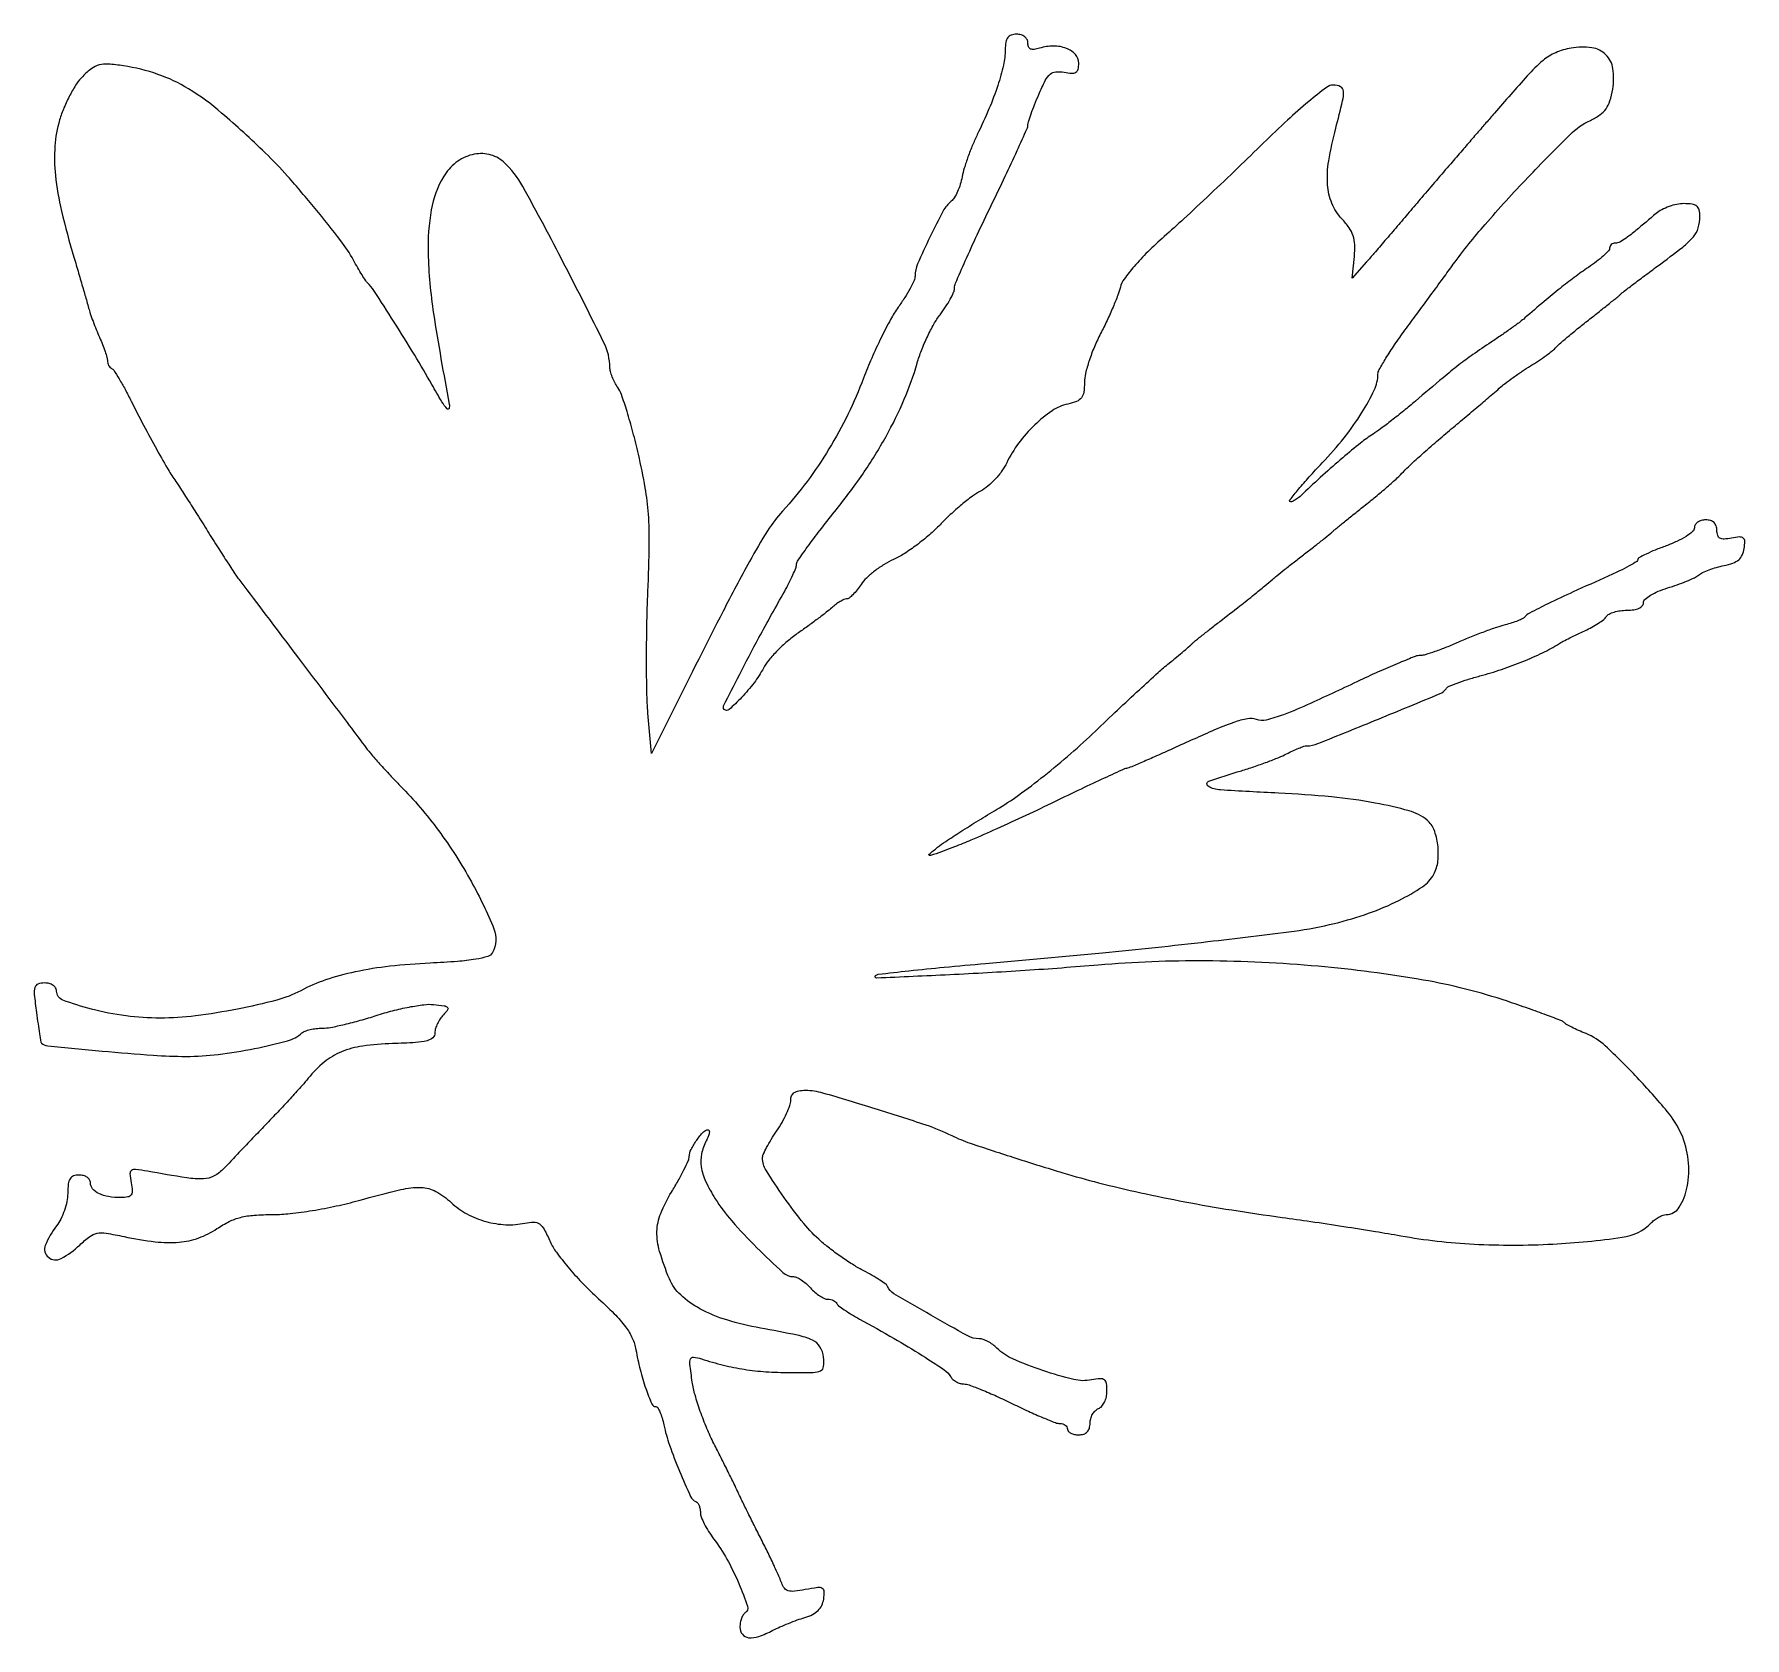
# Model space of a CAD drawing. Extents: x 0 to 303, y 0 to 284.
import ezdxf

# ---------------------------------------------------------------- set-up
doc = ezdxf.new("R2010")
doc.units = 0

msp = doc.modelspace()

# ---------------------------------------------------------------- linework, layer by layer
msp.add_lwpolyline([(171.985447, 281.25, -0.05571), (171.66673, 278.528932, -0.022679), (170.659306, 274.934401, -0.020057), (169.098581, 270.771767, -0.014333), (167.035861, 266.244134, 0.015921), (166.192502, 264.377283, 0.012155), (165.385577, 262.285464, 0.012327), (164.725112, 260.287115, 0.028118), (164.35025, 258.744134, -0.030559), (164.022275, 257.422285, -0.029422), (163.532338, 256.13292, -0.03075), (162.964431, 255.051172, -0.086756), (162.404774, 254.410488, 0.100147), (160.992731, 252.704653, 0.010517), (158.630467, 248.063257, 0.010502), (156.465179, 243.326337, 0.100445), (156.009769, 241.163478, -0.106864), (155.841205, 240.410489, -0.015486), (155.133399, 238.996537, -0.016952), (154.174132, 237.355526, -0.013783), (153.040099, 235.663478, 0.029978), (151.685019, 233.492843, 0.010803), (150.01481, 230.25738, 0.01067), (148.333187, 226.625202, 0.012463), (146.897699, 223.106327, -0.022989), (144.120456, 216.687969, -0.023099), (140.769683, 210.562221, -0.023303), (136.900004, 204.824072, -0.02444), (132.570413, 199.565257, 0.043255), (129.911337, 196.076122, 0.015279), (126.708234, 190.66143, 0.008144), (122.022408, 181.819955, 0.001383), (113.409695, 164.792656), (109.319391, 156.65031), (108.7227, 163.767637, -0.015881), (108.530812, 167.462891, -0.0049), (108.473255, 173.038543, -0.004896), (108.531109, 179.279872, -0.005359), (108.711432, 185.333626, 0.005823), (108.95357, 193.72427, 0.021638), (108.815769, 199.009932, 0.026698), (108.239014, 203.686161, 0.012636), (107.023377, 209.641144, 0.008127), (106.052196, 213.56057, 0.009993), (105.013842, 217.183385, 0.008594), (104.032626, 220.181363, 0.068923), (103.37495, 221.472506, -0.031107), (102.847288, 222.339838, -0.026376), (102.398474, 223.31429, -0.027221), (102.084427, 224.248023, -0.064577), (101.981557, 224.972506, 0.111925), (100.934587, 229.345473, 0.004946), (93.850911, 243.366689, 0.005967), (86.572164, 257.024999, 0.08361), (83.134791, 261.378016, 0.129696), (80.579216, 262.700726, 0.116136), (77.588106, 262.666092, 0.106019), (74.711738, 261.262201, 0.092959), (72.503138, 258.744529, 0.091021), (70.350719, 252.905468, 0.049411), (69.791841, 245.251293, 0.031789), (70.750908, 234.553322, 0.009645), (73.543864, 218.5, -0.126351), (73.497637, 217.728213, -0.580951), (73.157213, 217.656716, -0.046998), (72.224739, 218.932166, -0.005435), (70.441663, 222, 0.007491), (67.422316, 227.146065, 0.004816), (63.774457, 233.026788, 0.002436), (60.199404, 238.607769, 0.061128), (59.034575, 240, -0.061771), (58.734867, 240.35915, -0.005218), (58.091782, 241.38125, -0.006865), (57.351735, 242.62305, -0.005256), (56.575745, 244, 0.038574), (54.32583, 247.435684, 0.007914), (49.804297, 253.111002, 0.008828), (44.911317, 258.847467, 0.019588), (40.940462, 263, 0.014109), (33.228147, 270.047299, 0.040469), (27.374833, 274.326358, 0.053938), (21.954799, 276.895206, 0.04673), (15.84281, 278.400184, 0.018815), (13.137352, 278.700125, 0.081538), (11.533899, 278.555542, 0.098799), (10.218238, 277.920654, 0.034724), (8.628714, 276.537805, 0.051841), (7.539373, 275.195684, 0.02268), (6.373601, 273.219036, 0.022154), (5.315362, 270.989807, 0.027567), (4.54228, 268.830417, 0.055671), (3.706741, 264.171262, 0.042454), (3.803387, 258.986104, 0.032502), (4.87482, 252.686769, 0.014224), (7.069352, 244.5, -0.000937), (7.908167, 241.673344, -0.001073), (8.698947, 238.96875, -0.000966), (9.360409, 236.671712, -0.006141), (9.679856, 235.5, 0.018667), (9.974859, 234.51579, 0.007041), (10.457798, 233.161856, 0.006963), (11.025126, 231.701889, 0.008423), (11.599411, 230.348871, -0.010895), (12.135624, 229.067978, -0.012599), (12.588577, 227.825072, -0.011695), (12.919506, 226.75862, -0.069486), (13, 226.182204, 0.067352), (13.055907, 225.76905, 0.059684), (13.220313, 225.367064, 0.062826), (13.4631, 225.036124, 0.098856), (13.75, 224.833333, -0.147302), (14.154822, 224.484867, -0.007401), (15.081792, 222.982292, -0.011356), (16.129928, 221.131375, -0.007932), (17.230569, 219, 0.006335), (19.394061, 214.777395, 0.005618), (21.750367, 210.437334, 0.00519), (23.921335, 206.636907, 0.025349), (25.278409, 204.565903, -0.014581), (25.779492, 203.835982, -0.00089), (27.208363, 201.609984, -0.001325), (28.898927, 198.95046, -0.00098), (30.75538, 196, 0.001477), (32.612934, 193.054291, 0.002011), (34.306716, 190.409375, 0.001323), (35.743684, 188.198102, 0.022908), (36.247053, 187.5, -0.005873), (37.692338, 185.633076, -0.000073), (46.828047, 173.537754, -0.000157), (55.451719, 162.109452, -0.002251), (58.5, 158.029077, 0.017223), (59.562334, 156.692457, 0.005863), (61.193542, 154.824059, 0.005821), (63.044701, 152.80115, 0.006675), (64.860995, 150.913312, -0.036079), (71.631921, 142.992801, -0.032541), (77.453787, 133.912332, -0.029343), (81.448173, 125.566626, -0.228331), (81.1913, 121.37735, -0.194618), (80.339028, 120.693546, -0.031172), (78.218239, 120.198307, -0.023134), (75.002247, 119.807842, -0.007255), (70.15833, 119.516601, 0.016328), (63.021175, 118.957361, 0.024727), (56.873428, 117.963387, 0.028487), (51.629634, 116.530761, 0.041766), (47.241026, 114.638246, -0.058095), (42.979287, 112.962858, -0.016501), (36.028559, 111.368302, -0.017256), (28.585711, 110.182459, -0.029968), (22.342926, 109.785066, -0.033867), (16.300566, 110.172642, -0.030875), (10.171988, 111.373502, -0.025825), (5.103063, 112.979696, -0.312707), (4, 114.570958, 0.146139), (3.836548, 115.118251, 0.100123), (3.377577, 115.58218, 0.083393), (2.688667, 115.893793, 0.064687), (1.871169, 116, 0.085369), (0.706262, 115.799645, 0.245375), (0.164755, 115.217098, 0.092404), (0.061143, 113.977296, 0.007745), (0.43637, 110.768132, 0.002851), (0.715746, 108.750421, 0.004502), (0.980815, 107.023366, 0.001258), (1.228125, 105.527177, 0.167165), (1.315201, 105.36687, 0.162556), (2.428711, 104.870088, 0.001333), (12.094273, 103.952189, 0.005088), (21.109595, 103.212725, 0.017823), (26.934396, 103.002817, 0.030142), (32.605787, 103.342866, 0.019814), (39.064559, 104.383694, 0.016486), (44.907717, 105.76643, 0.11686), (47.45, 107.148691, -0.094831), (47.995335, 107.476744, -0.03037), (48.904986, 107.749928, -0.029062), (49.977602, 107.937274, -0.02871), (51.069102, 108, 0.047331), (52.526701, 108.138289, 0.01055), (54.975419, 108.660938, 0.010863), (57.788998, 109.388686, 0.0103), (60.619102, 110.25, -0.0161), (63.492453, 111.088188, -0.015737), (66.43563, 111.746849, -0.015838), (69.052227, 112.161118, -0.055411), (70.75751, 112.186081, -0.010413), (72.658886, 111.9628, -0.168486), (73.224806, 111.674222, -0.365815), (73.253289, 111.229884, -0.037023), (72.50751, 110.364653, 0.048243), (71.930516, 109.664107, 0.037673), (71.442816, 108.806894, 0.038788), (71.108593, 107.930712, 0.071835), (70.999949, 107.178571, -0.212159), (70.616989, 106.316736, -0.121917), (69.596875, 105.770137, -0.047283), (67.565534, 105.453233, -0.007317), (63.490987, 105.267181, 0.0265), (58.212039, 104.822795, 0.063515), (54.426925, 103.800333, 0.075008), (51.407148, 101.988441, 0.050449), (48.573834, 99.123361, -0.012771), (47.490861, 97.849425, -0.003042), (45.622413, 95.787349, -0.003126), (43.446189, 93.444349, -0.003085), (41.231272, 91.118312, 0.000601), (38.999371, 88.797633, 0.0006), (36.772195, 86.470701, 0.000587), (34.832162, 84.434118, 0.002377), (33.657438, 83.186202, -0.080904), (31.904767, 81.829038, -0.115254), (30.013307, 81.309741, -0.049161), (27.042983, 81.487555, -0.005055), (20.107021, 82.664922, 0.012677), (17.986704, 82.991675, 0.186979), (17.268175, 82.814211, 0.267238), (16.997827, 82.235001, 0.025834), (17.218349, 80.638114, -0.029261), (17.405473, 79.211022, -0.167591), (17.211901, 78.484017, -0.202241), (16.637069, 78.107915, -0.045101), (15.443116, 78, -0.038515), (13.20064, 78.172992, -0.073302), (11.476212, 78.707034, -0.105255), (10.391251, 79.542846, -0.178009), (10, 80.606989, 0.14217), (9.845839, 81.1382, 0.09971), (9.4125, 81.590803, 0.0845), (8.764468, 81.895707, 0.067898), (8, 82, 0.08493), (7.011069, 81.8308, 0.170444), (6.401048, 81.340971, 0.111537), (6.076601, 80.407313, 0.026368), (5.977764, 78.75, -0.049274), (5.826936, 77.323053, -0.031887), (5.387624, 75.720313, -0.031963), (4.750877, 74.193827, -0.051221), (4, 73, 0.071033), (2.011332, 69.542545, 0.325752), (2.55008, 67.429823, 0.304902), (4.806497, 67.204804, 0.067975), (8.10639, 69.601928, -0.029722), (9.865695, 71.097524, -0.114601), (11.168422, 71.674483, -0.087147), (12.775495, 71.698364, -0.013067), (15.96033, 71.101928, 0.022648), (21.473531, 70.17839, 0.05142), (25.693773, 70.10269, 0.064976), (29.1861, 70.8638, 0.063053), (32.404862, 72.5, -0.034726), (34.55927, 73.753083, -0.052535), (36.593384, 74.501153, -0.044335), (38.97942, 74.883331, -0.017555), (42.301438, 75, 0.027714), (45.362118, 75.169776, 0.012834), (49.30984, 75.711985, 0.012453), (53.535328, 76.511773, 0.014475), (57.507029, 77.487577, -0.008524), (64.964812, 79.414268, -0.06473), (68.567204, 79.799346, -0.121343), (71.142963, 79.10228, -0.061467), (73.8775, 77.114432, 0.064305), (76.66279, 75.113659, 0.055721), (80.001192, 73.767988, 0.055959), (83.539167, 73.196888, 0.066207), (86.91305, 73.480903, -0.051499), (88.490973, 73.660444, -0.161618), (89.49369, 73.339161, -0.111254), (90.323488, 72.390492, -0.018359), (91.410812, 70.197784, 0.052277), (92.51054, 68.312609, 0.016403), (94.530546, 65.738433, 0.01619), (96.988991, 62.99427, 0.017244), (99.570383, 60.474096, -0.012276), (102.754098, 57.427069, -0.035536), (104.745332, 55.118548, -0.051057), (105.947541, 53.106907, -0.067201), (106.583638, 51.068257, 0.019995), (107.328969, 47.540784, 0.022426), (108.331337, 44.218918, 0.015904), (109.391568, 41.483041, 0.300942), (110.121433, 41, -0.266345), (110.440665, 40.816964, -0.030211), (110.831845, 40.045312, -0.030147), (111.21336, 38.995276, -0.019893), (111.529274, 37.75, 0.032608), (112.534325, 34.172257, 0.014206), (114.308067, 29.564495, 0.007577), (116.259873, 25.086359, 0.18896), (117.206249, 24.166667, -0.13695), (117.51057, 23.925672, -0.058598), (117.766836, 23.469394, -0.051892), (117.941188, 22.887225, -0.046858), (118, 22.261058, 0.092841), (118.151077, 21.454436, 0.024063), (118.690368, 20.24166, 0.023627), (119.45063, 18.894468, 0.022136), (120.35019, 17.594391, -0.036261), (122.687019, 14.004679, -0.025632), (124.794706, 9.678173, -0.017564), (126.35173, 5.627117, -0.350657), (125.935341, 4.460038, 0.116936), (125.576363, 4.100349, 0.049056), (125.274756, 3.481611, 0.04495), (125.069232, 2.726348, 0.043991), (125, 1.940983, 0.167317), (125.436955, 0.671765, 0.205729), (126.525671, 0.074341, 0.108907), (128.343514, 0.295155, 0.035239), (130.845708, 1.377591, -0.015437), (132.078541, 1.969872, -0.008801), (133.601552, 2.612696, -0.008783), (135.158692, 3.206324, -0.014372), (136.5, 3.647715, 0.044601), (137.860319, 4.188388, 0.076354), (138.852334, 4.896404, 0.087204), (139.499714, 5.794555, 0.077377), (139.836255, 6.897596, 0.03975), (139.920991, 8.25753, 0.276111), (139.583308, 8.80093, 0.15468), (138.775272, 8.93884, 0.011891), (136.573199, 8.57971, -0.019437), (134.655995, 8.296663, -0.092862), (133.557718, 8.381934, -0.158298), (132.869586, 8.829506, -0.092865), (132.398531, 9.702238, 0.027077), (132.003821, 10.738659, 0.00422), (131.097065, 12.734407, 0.004688), (129.984799, 15.071028, 0.004068), (128.775956, 17.5, -0.001469), (127.527606, 19.976007, -0.001479), (126.296512, 22.454029, -0.001442), (125.236074, 24.620204, -0.005957), (124.614368, 25.939247, 0.00648), (123.989646, 27.261106, 0.001547), (122.915618, 29.442312, 0.001589), (121.666239, 31.939983, 0.001571), (120.396247, 34.439247, -0.019384), (119.15491, 37.113925, -0.014583), (117.992371, 40.141749, -0.0148), (117.065402, 43.05729, -0.0326), (116.571301, 45.341174, -0.005908), (116.138123, 48.505073, -0.125014), (116.255069, 49.439637, -0.346197), (116.786319, 49.751624, -0.043718), (118.175055, 49.436786, 0.01731), (122.095328, 48.327714, 0.02201), (125.782181, 47.591582, 0.021606), (129.574631, 47.173283, 0.015719), (133.816422, 47.023857, 0.005644), (137.995616, 47.055246, 0.10163), (139.295609, 47.347809, 0.26649), (139.82485, 48.079818, 0.055167), (139.816422, 49.731595, 0.109618), (139.174886, 51.582269, 0.147812), (137.856115, 52.75122, 0.057547), (135.170405, 53.631652, 0.005942), (128.617286, 54.891473, -0.029613), (122.6589, 56.332263, -0.050184), (117.929298, 58.313791, -0.062613), (114.510798, 60.765107, -0.107375), (112.510757, 63.628498, -0.026726), (110.781562, 68.480715, -0.078636), (110.316633, 71.983717, -0.089782), (110.980145, 75.18967, -0.042133), (112.894671, 78.983243, 0.009651), (114.086207, 81.006206, 0.012457), (115.097152, 82.910322, 0.010269), (115.863974, 84.528089, 0.099413), (116.031803, 85.265023, -0.112683), (116.351601, 86.516584, -0.035783), (117.357938, 88.172337, -0.032704), (118.54248, 89.62808, -0.208539), (119.395426, 90, -0.367094), (119.57233, 89.849892, -0.087131), (119.568018, 89.431812, -0.051066), (119.38447, 88.808038, -0.025799), (119.035184, 88.065741, 0.073571), (118.207215, 85.758335, 0.088001), (118.156266, 83.452714, 0.07096), (118.932376, 80.899866, 0.03158), (120.62195, 77.806818, 0.039172), (123.557827, 73.875139, 0.017078), (128.019776, 69.12246, 0.010486), (132.626593, 64.727964, 0.187358), (134.501106, 64, -0.113678), (135.08019, 63.866618, -0.033864), (135.87246, 63.4125, -0.032046), (136.719695, 62.765426, -0.029739), (137.5, 62, 0.031471), (138.28569, 61.234611, 0.03307), (139.148913, 60.5875, 0.035068), (139.963445, 60.135032, 0.109673), (140.571654, 60, -0.05478), (141.078962, 59.944252, -0.055215), (141.560632, 59.779688, -0.060692), (141.946743, 59.5372, -0.118187), (142.166667, 59.25, 0.126065), (142.477111, 58.85737, 0.011959), (143.477066, 58.132813, 0.014685), (144.73362, 57.320729, 0.011055), (146.159515, 56.5, -0.005693), (152.301331, 53.051976, -0.009958), (157.29621, 50.038477, -0.007801), (161.157991, 47.517338, -0.10833), (162.29969, 46.318533, 0.074453), (162.719281, 45.814079, 0.053648), (163.315604, 45.387319, 0.053692), (163.988414, 45.097546, 0.07499), (164.635151, 45, -0.088295), (165.580259, 44.831791, -0.008152), (167.806742, 43.971875, -0.010309), (170.442419, 42.840416, -0.007908), (173.275442, 41.5, 0.006766), (176.092169, 40.159411, 0.009126), (178.677828, 39.028125, 0.006631), (180.859553, 38.154398, 0.092173), (181.689982, 38, -0.074745), (182.190516, 37.924755, -0.088622), (182.615182, 37.70625, -0.100673), (182.899069, 37.381354, -0.130093), (183, 37, 0.191087), (183.151477, 36.618118, 0.088204), (183.5875, 36.29375, 0.068025), (184.234582, 36.073693, 0.048028), (185, 36, 0.072395), (185.877988, 36.127794, 0.126698), (186.503862, 36.503923, 0.125268), (186.874653, 37.139125, 0.069898), (187, 38.031385, -0.068006), (187.111994, 38.850994, -0.06271), (187.440625, 39.635134, -0.06668), (187.926359, 40.267132, -0.104363), (188.5, 40.638374, 0.1244), (189.074205, 41.04307, 0.064286), (189.559375, 41.782086, 0.057789), (189.888437, 42.721005, 0.055468), (190, 43.723566, 0.035899), (189.901458, 45.094297, 0.201622), (189.5308, 45.710629, 0.179411), (188.800515, 45.917781, 0.027566), (187.279551, 45.713107, -0.10732), (184.118059, 45.791967, -0.021332), (178.652925, 47.371881, -0.022027), (173.321757, 49.42813, -0.093579), (170.51128, 51.345863, 0.040215), (169.767349, 51.978867, 0.035542), (168.901321, 52.514097, 0.037263), (168.047606, 52.883145, 0.083577), (167.353401, 53, -0.125452), (165.373478, 53.504714, -0.005025), (158.834865, 57.155705, -0.004276), (152.283307, 60.975495, -0.158332), (151.157755, 62.257943, 0.133662), (150.831424, 62.668137, 0.012897), (149.776308, 63.401235, 0.015669), (148.446535, 64.216712, 0.011756), (146.935558, 65.032876, -0.021402), (145.183395, 66.023439, -0.011537), (143.10905, 67.383713, -0.011471), (141.055617, 68.869701, -0.017676), (139.357587, 70.256139, -0.042031), (136.328783, 73.400287, -0.017617), (132.780307, 78.09265, -0.012734), (129.624307, 82.839258, -0.141255), (129, 85.005017, -0.106617), (129.135874, 85.634982, -0.014254), (129.734375, 86.863392, -0.01595), (130.542731, 88.295838, -0.012796), (131.5, 89.785188, 0.020176), (132.456926, 91.323443, 0.021469), (133.265625, 92.90285, 0.021666), (133.840669, 94.313961, 0.086122), (134, 95.232135, -0.101487), (134.163284, 96.028307, -0.1443), (134.620977, 96.581526, -0.107407), (135.422405, 96.900695, -0.041274), (136.623351, 97, -0.07133), (139.637743, 96.567765, -0.00383), (148.901756, 93.778024, -0.005711), (157.900266, 90.879844, -0.033347), (162.5, 88.990856, 0.033002), (165.792442, 87.636087, 0.003328), (173.85155, 84.985714, 0.004565), (182.195044, 82.387039, 0.010639), (188.5, 80.631694, 0.008432), (195.972745, 78.855255, 0.007495), (203.799763, 77.256122, 0.007091), (212.100838, 75.810989, 0.00583), (221, 74.497664, -0.002816), (226.095317, 73.777057, -0.001889), (231.9125, 72.898452, -0.001902), (237.539895, 72.004822, -0.003756), (242, 71.244714, 0.031349), (254.99349, 69.761782, 0.025823), (268.948386, 69.77119, 0.022311), (281.210938, 70.963448, 0.16237), (286.427902, 73.570759, -0.035736), (287.059153, 74.117695, -0.033845), (287.773018, 74.58016, -0.03569), (288.461399, 74.900743, -0.091375), (289, 75, 0.258188), (291.312709, 76.279524, 0.09333), (292.73242, 79.896953, 0.073991), (292.924427, 84.675473, 0.077251), (291.704896, 89.227772, 0.06976), (289.21034, 93.249093, 0.01601), (283.888882, 99.236891, 0.014745), (278.238159, 104.857701, 0.092441), (274.821828, 107.042154, -0.008972), (273.513192, 107.599271, -0.011449), (272.328912, 108.161623, -0.009488), (271.36359, 108.670574, -0.088793), (271, 108.965375, 0.123307), (270.551661, 109.280763, 0.002271), (267.82438, 110.317064, 0.005451), (264.609994, 111.481971, 0.003599), (260.891506, 112.753913, 0.037528), (245.961879, 116.524205, 0.020996), (227.379476, 118.96043, 0.020255), (207.486773, 119.913434, 0.023143), (188.452999, 119.172416, -0.00499), (175.529041, 118.198569, -0.004507), (162.141826, 117.445193, -0.000909), (149.2094, 116.85786, -0.674156), (149.003618, 117.308906, -0.176611), (149.483832, 117.548543, -0.000878), (154.939486, 118.159335, -0.003817), (161.185089, 118.799247, -0.00239), (168.503618, 119.457392, 0.003105), (189.193641, 121.347829, 0.004224), (207.832173, 123.32666, 0.003758), (223.13715, 125.199095, 0.028393), (230.292828, 126.545792, 0.024016), (236.326835, 128.351786, 0.030364), (241.690995, 130.616865, 0.03276), (245.857233, 133.034233, 0.122647), (247.872144, 135.261099, 0.095488), (248.592604, 137.581937, 0.05856), (248.574254, 140.455352, 0.060001), (247.910302, 143.131039, 0.131635), (246.685721, 144.82887, 0.103089), (243.493752, 146.485473, 0.023273), (237.505391, 147.866999, 0.020919), (229.723584, 148.950661, 0.012331), (220.359008, 149.6249, -0.003028), (210.077427, 150.173134, -0.121855), (207.941232, 150.838252, -0.63396), (208.033673, 151.727394, -0.012015), (213.801098, 153.594844, 0.009103), (216.028568, 154.301779, 0.007896), (218.337801, 155.122054, 0.007968), (220.405508, 155.931281, 0.022975), (221.801098, 156.579652, -0.011634), (222.896704, 157.119186, -0.013775), (223.956807, 157.575881, -0.012649), (224.866061, 157.911838, -0.080519), (225.349735, 157.993839, 0.094144), (227.335041, 158.385924, 0.001487), (238.054729, 162.738422, 0.001), (248.997817, 167.245177, 0.15052), (250.031735, 168.101057, -0.147075), (250.491901, 168.487241, -0.011187), (252.013576, 169.10169, -0.014634), (253.898384, 169.75179, -0.010603), (256.031735, 170.369097, 0.015971), (259.856759, 171.520543, 0.01546), (263.6427, 172.925124, 0.016161), (267.119359, 174.471441, 0.025045), (270, 176.048495, -0.015852), (270.785465, 176.497465, -0.005093), (271.978202, 177.11446, -0.005074), (273.320374, 177.774518, -0.005659), (274.627923, 178.38305, 0.019099), (275.875304, 179.00489, 0.020727), (277.037089, 179.70462, 0.020743), (277.976699, 180.382576, 0.087904), (278.43694, 180.897966, -0.138263), (278.899321, 181.322233, -0.043101), (279.781876, 181.676278, -0.039358), (280.883305, 181.918743, -0.034515), (282.059017, 182, 0.036632), (283.270479, 182.088875, 0.070503), (284.202009, 182.364053, 0.102364), (284.789222, 182.794022, 0.185783), (285, 183.341712, -0.21615), (285.271846, 183.941169, -0.042453), (286.248438, 184.659881, -0.038074), (287.622404, 185.363824, -0.027209), (289.25, 185.944987, 0.012692), (290.969191, 186.503162, 0.013544), (292.620561, 187.136849, 0.013209), (294.007727, 187.756168, 0.059505), (294.756163, 188.230834, -0.062032), (295.455801, 188.669628, -0.019556), (296.596206, 189.147955, -0.019198), (297.922138, 189.58684, -0.020176), (299.256163, 189.914588, 0.036674), (300.815617, 190.352701, 0.088), (301.852165, 190.949969, 0.107922), (302.493879, 191.781099, 0.075095), (302.837007, 192.920238, 0.034278), (302.932408, 194.204731, 0.225673), (302.666077, 194.772951, 0.196209), (302.027105, 194.971368, 0.025624), (300.587007, 194.771882, -0.030402), (299.27492, 194.60288, -0.139231), (298.531045, 194.760942, -0.200358), (298.132245, 195.244864, -0.073578), (298, 196.138672, 0.084139), (297.866219, 196.928048, 0.121983), (297.481375, 197.517334, 0.116216), (296.849869, 197.877324, 0.071801), (296, 198, 0.068233), (295.235547, 197.89519, 0.084719), (294.5875, 197.588876, 0.099783), (294.154164, 197.134141, 0.141533), (294, 196.60043, -0.219215), (293.699222, 195.947364, -0.03467), (292.535703, 195.084184, -0.032913), (290.92075, 194.19529, -0.023044), (289, 193.402886, 0.010468), (287.083637, 192.668113, 0.01631), (285.46875, 191.947558, 0.010585), (284.190563, 191.29269, 0.275724), (284, 190.973393, -0.261751), (283.812174, 190.639187, -0.008818), (282.457812, 189.847224, -0.014612), (280.762152, 188.959536, -0.00942), (278.75, 188.026438, 0.0027), (272.545241, 185.249799, 0.006878), (268.084206, 183.150007, 0.005012), (264.799877, 181.507582, 0.112201), (263.989983, 180.829284, -0.116376), (263.621094, 180.525472, -0.018048), (262.751476, 180.135919, -0.019286), (261.672157, 179.746217, -0.015713), (260.489983, 179.410748, 0.020855), (258.985295, 178.966996, 0.007003), (256.827744, 178.197733, 0.006954), (254.461673, 177.278912, 0.007902), (252.221487, 176.331464, -0.009128), (250.096198, 175.43875, -0.011145), (248.075714, 174.684868, -0.009748), (246.359516, 174.125006, -0.074095), (245.520598, 174, 0.092792), (244.588482, 173.825513, 0.004979), (241.784431, 172.705332, 0.007651), (238.464914, 171.280988, 0.005493), (234.799111, 169.59262, -0.003135), (226.055164, 165.515313, -0.017108), (221.239093, 163.502672, -0.029301), (218.188931, 162.548966, -0.153915), (216.457535, 162.654669, 0.139656), (214.894329, 162.793989, 0.037296), (212.458024, 162.137561, 0.019425), (208.576615, 160.60261, 0.003224), (201.245773, 157.312295, -0.002555), (198.427565, 156.042861, -0.0039), (195.968078, 154.972987, -0.001441), (193.844551, 154.076108, -0.099513), (193.465937, 154, 0.108558), (193.074845, 153.914075, 0.000574), (189.505052, 152.26094, 0.002499), (185.442426, 150.349177, 0.001578), (180.720164, 148.079795, -0.003579), (175.638227, 145.662547, -0.003479), (170.474048, 143.294971, -0.003433), (165.905633, 141.276475, -0.012899), (163, 140.104513, -0.001373), (159.277603, 138.725278, -0.081673), (158.573719, 138.590557, -0.707319), (158.496431, 138.792405, -0.009052), (160, 140.02612, -0.020736), (161.447762, 141.07631, -0.004213), (164.104109, 142.807837, -0.004435), (167.229694, 144.769052, -0.004144), (170.460797, 146.720023, 0.022337), (174.302836, 149.234975, 0.011687), (178.863243, 152.684809, 0.011249), (183.586009, 156.61057, 0.012497), (187.960797, 160.613124, -0.002585), (191.869564, 164.33431, -0.002774), (195.725984, 167.927666, -0.002625), (199.07142, 170.978073, -0.013122), (201, 172.628413, 0.00217), (202.377011, 173.755468, 0.002883), (203.61875, 174.792935, 0.002045), (204.650722, 175.672559, 0.028923), (205, 176.009748, -0.035444), (205.368166, 176.356019, -0.00172), (206.67403, 177.413021, -0.002793), (208.237722, 178.655522, -0.00201), (209.996699, 180.025839, 0.001174), (213.531923, 182.770443, 0.003004), (216.07566, 184.779586, 0.004062), (217.96637, 186.316822, 0.00927), (219.361591, 187.514382, -0.012443), (220.053066, 188.100317, -0.001826), (221.487467, 189.2471, -0.002062), (223.193645, 190.589549, -0.001769), (225, 191.988543, 0.001832), (226.760254, 193.352188, 0.002552), (228.325, 194.586477, 0.001555), (229.633304, 195.636029, 0.032856), (230, 195.974161, -0.031124), (230.372233, 196.319789, -0.001215), (231.821875, 197.500947, -0.002157), (233.548091, 198.888189, -0.001521), (235.5, 200.433317, 0.006489), (237.560938, 202.098329, 0.006122), (239.61875, 203.848398, 0.006098), (241.403397, 205.442932, 0.021139), (242.5, 206.535742, -0.020001), (243.665783, 207.702793, -0.004149), (245.811971, 209.653211, -0.004353), (248.344024, 211.876871, -0.004094), (250.966285, 214.102424, 0.000976), (253.591039, 216.302083, 0.001067), (256.130503, 218.447991, 0.000997), (258.296059, 220.293313, 0.005315), (259.466285, 221.316269, -0.019064), (260.489969, 222.162622, -0.00795), (261.930721, 223.228243, -0.007852), (263.511026, 224.321556, -0.010078), (265, 225.274614, 0.009613), (266.413277, 226.177367, 0.010138), (267.765625, 227.118403, 0.009825), (268.897612, 227.975131, 0.04437), (269.5, 228.543322, -0.032505), (270.152736, 229.188902, -0.004019), (271.675, 230.489044, -0.004733), (273.512271, 232.003418, -0.003899), (275.5, 233.584977, 0.001315), (277.451925, 235.121643, 0.00187), (279.178125, 236.498507, 0.00104), (280.629882, 237.670357, 0.027471), (281, 238.005685, -0.034489), (281.382948, 238.342981, -0.000988), (283.115625, 239.663384, -0.001998), (285.164763, 241.205695, -0.001373), (287.5, 242.938805, 0.006519), (291.952646, 246.314973, 0.051252), (293.823608, 248.108266, 0.104865), (294.681706, 249.697045, 0.069974), (294.984687, 251.75, 0.059893), (294.855835, 252.88708, 0.168284), (294.432332, 253.553768, 0.13511), (293.61595, 253.901659, 0.033573), (292.15301, 254, 0.051308), (290.911635, 253.872278, 0.034251), (289.534613, 253.485938, 0.034437), (288.236653, 252.920487, 0.05566), (287.23722, 252.25, -0.002204), (283.650593, 249.24309, -0.016617), (281.902679, 247.886351, -0.035373), (280.799773, 247.200838, -0.121949), (279.988569, 247, 0.086438), (279.611087, 246.934251, 0.094062), (279.290392, 246.745285, 0.100254), (279.075893, 246.46366, 0.113249), (279, 246.132886, -0.192674), (278.812903, 245.665384, -0.017554), (277.898438, 244.770949, -0.020723), (276.686486, 243.754725, -0.014718), (275.25, 242.714152, 0.009913), (272.745127, 240.936099, 0.008922), (270.221871, 238.998055, 0.007553), (267.409419, 236.68667, 0.004035), (264, 233.749702, -0.020004), (263.143955, 233.058644, -0.004453), (261.624531, 231.950233, -0.004617), (259.84496, 230.700864, -0.004442), (258.019681, 229.468163, 0.006122), (254.772621, 227.259345, 0.012939), (252.322144, 225.452058, 0.009294), (249.516096, 223.183229, 0.001866), (244.609294, 219.03137, -0.005752), (242.545469, 217.312426, -0.005321), (240.388753, 215.595559, -0.005316), (238.436156, 214.107924, -0.017676), (237.109294, 213.190247, 0.025964), (234.910184, 211.614821, 0.00785), (231.7395, 209.001888, 0.007709), (228.209272, 205.903282, 0.007481), (224.740278, 202.666667, -0.021134), (223.979072, 201.994364, -0.033802), (223.270248, 201.495125, -0.036938), (222.689998, 201.198773, -0.304891), (222.413758, 201.252909, -0.382712), (222.395929, 201.580514, -0.004291), (223.910319, 203.433276, -0.010417), (225.787564, 205.596851, -0.006281), (228.097626, 208.086242, 0.022055), (231.976166, 212.539674, 0.027828), (235.136237, 216.996538, 0.030009), (237.320116, 220.983458, 0.106478), (237.978038, 223.806524, -0.125392), (238.19651, 224.607467, -0.008798), (239.388861, 226.626856, -0.012019), (240.928922, 229.003318, -0.008748), (242.75, 231.572961, 0.000192), (244.847583, 234.427932, 0.000131), (247.228275, 237.672634, 0.000132), (249.521371, 240.801406, 0.000268), (251.324978, 243.266437, -0.021243), (256.962965, 250.330203, -0.011233), (264.511903, 258.621606, -0.008125), (271.989692, 266.221867, -0.083267), (275.590484, 268.74454, 0.040381), (277.283528, 269.726743, 0.086008), (278.358218, 270.785651, 0.080971), (279.051986, 272.187296, 0.032675), (279.545745, 274.270764, 0.076947), (279.595758, 277.900796, 0.164882), (278.350696, 280.372408, 0.162964), (275.846387, 281.595264, 0.07477), (272.169797, 281.528687, 0.059494), (269.445733, 280.727001, 0.074841), (267.21228, 279.343888, 0.034327), (264.424805, 276.627414, 0.003874), (258.589528, 270, -0.000082), (257.832913, 269.127422, -0.000014), (256.380316, 267.452843, -0.000015), (254.672508, 265.484279, -0.000013), (252.894652, 263.435209, 0.001053), (250.85319, 261.072408, 0.000552), (248.322179, 258.123918, 0.000549), (245.734156, 255.095548, 0.000842), (243.5, 252.466478, -0.000811), (241.399714, 249.994624, -0.000737), (239.22374, 247.449705, -0.000737), (237.270856, 245.179289, -0.002382), (235.963797, 243.678742), (233.427593, 240.794947), (233.796406, 244.662314, 0.033126), (233.856336, 246.738954, 0.07107), (233.571229, 248.312187, 0.071976), (232.860016, 249.730226, 0.034719), (231.582609, 251.316362, -0.088917), (229.823326, 254.060835, -0.081482), (229.057396, 257.330997, -0.058416), (229.265671, 261.558029, -0.022222), (230.5, 267.338691, 0.004771), (231.716706, 272.199614, 0.073046), (231.871648, 273.918651, 0.271318), (231.350785, 274.703646, 0.114267), (230.07095, 275, 0.165442), (228.866141, 274.590129, 0.009136), (225.711698, 272.069888, 0.012962), (221.949241, 268.781286, 0.008116), (217.711616, 264.75, -0.0029), (213.195654, 260.363289, -0.002274), (208.24856, 255.656294, -0.002299), (203.606496, 251.319714, -0.005642), (200.143736, 248.186319, 0.013596), (197.217696, 245.452702, 0.019864), (194.807791, 242.878628, 0.020826), (193.041389, 240.65408, 0.099105), (192.364879, 239.186319, -0.033247), (191.933019, 237.794165, -0.009213), (191.071963, 235.673481, -0.00926), (190.005753, 233.302754, -0.009579), (188.863955, 231, 0.020807), (187.769182, 228.661612, 0.019366), (186.843686, 226.184277, 0.019769), (186.194191, 223.919372, 0.059837), (186.002145, 222.329455, -0.03441), (185.882062, 220.603655, -0.13063), (185.46665, 219.615747, -0.136276), (184.626721, 218.987671, -0.038766), (183.05218, 218.511461, 0.095529), (180.289387, 217.321542, 0.042483), (177.198498, 214.811413, 0.040708), (174.340332, 211.568574, 0.04924), (172.246334, 208.096214, -0.045126), (171.405751, 206.676083, -0.030759), (170.21621, 205.223402, -0.031055), (168.88337, 203.953878, -0.053094), (167.610407, 203.096214, 0.037689), (166.167685, 202.187378, 0.013616), (164.259291, 200.691777, 0.013415), (162.250128, 198.933943, 0.015539), (160.437247, 197.15239, -0.023523), (158.548408, 195.354543, -0.017515), (156.307879, 193.547679, -0.017793), (154.070198, 191.990209, -0.037897), (152.217879, 190.986185, 0.032238), (150.538584, 190.100359, 0.025796), (148.851808, 188.942812, 0.026484), (147.398793, 187.70404, 0.058021), (146.462947, 186.583794, -0.022232), (145.749911, 185.594455, -0.028836), (145.007323, 184.75899, -0.029106), (144.330148, 184.155003, -0.16912), (143.88499, 184, 0.108489), (143.431464, 183.900423, 0.02607), (142.745903, 183.539677, 0.025561), (141.984931, 183.032769, 0.022894), (141.25, 182.432942, -0.016931), (140.295259, 181.634561, -0.004664), (138.740431, 180.444562, -0.004707), (136.952534, 179.128571, -0.004903), (135.164232, 177.864539, 0.026257), (133.382218, 176.48723, 0.021086), (131.613228, 174.830432, 0.021566), (130.106013, 173.155851, 0.04973), (129.164232, 171.750317, -0.03922), (127.508961, 169.164246, -0.027904), (125.281894, 166.53919, -0.02069), (123.092804, 164.416199, -0.397702), (122.225883, 164.440783, -0.323008), (122.12242, 165.079706, -0.002007), (124.905095, 170.58049, -0.006617), (128.370289, 177.146798, -0.003406), (132.873286, 185.280416, 0.010375), (133.687659, 186.801032, 0.013045), (134.375278, 188.24344, 0.01121), (134.888709, 189.470321, 0.093753), (135, 190.058636, -0.15338), (135.205309, 190.712172, -0.004058), (136.982812, 193.218423, -0.00815), (139.163356, 196.139138, -0.005443), (141.75, 199.414184, 0.019438), (146.750865, 206.123757, 0.023592), (150.880394, 212.792242, 0.025322), (154.104177, 219.354141, 0.031663), (156.383894, 225.74354, -0.023506), (157.146499, 227.996268, -0.016985), (158.197197, 230.431103, -0.017219), (159.356655, 232.681309, -0.03536), (160.444182, 234.337931, 0.017361), (161.422633, 235.717554, 0.020355), (162.249228, 237.091962, 0.019743), (162.847523, 238.295675, 0.105842), (163, 239.007907, -0.102031), (163.189184, 239.92535, -0.00254), (164.909375, 243.863823, -0.00537), (167.009257, 248.471506, -0.00362), (169.5, 253.686297, 0.002459), (171.991233, 258.871129, 0.003785), (174.090625, 263.383982, 0.001294), (175.86139, 267.293798, 0.106064), (176, 267.939875, -0.079155), (176.089252, 268.500121, -0.006749), (176.561713, 269.881908, -0.008798), (177.179859, 271.521401, -0.006702), (177.912214, 273.295204, -0.015316), (179.078943, 275.802129, -0.095824), (179.938911, 276.916422, -0.161577), (180.936689, 277.340702, -0.067743), (182.412214, 277.261532, 0.030401), (183.772768, 277.086285, 0.156732), (184.500528, 277.267172, 0.201793), (184.883167, 277.805415, 0.054998), (185, 278.864371, 0.187129), (184.408303, 280.389997, 0.11663), (182.803585, 281.484615, 0.092439), (180.520334, 281.904966, 0.076408), (178.072172, 281.522906, -0.038651), (177.096754, 281.294449, -0.142575), (176.475613, 281.375931, -0.203034), (176.122806, 281.749745, -0.089204), (176, 282.432612, 0.119902), (175.850334, 283.047756, 0.107599), (175.430998, 283.554077, 0.094596), (174.787144, 283.886079, 0.071988), (174, 284, 0.078719), (173.04369, 283.848502, 0.15736), (172.429989, 283.404431, 0.12031), (172.091785, 282.588119, 0.037022)], format="xyb", close=True)

doc.saveas('drawing.dxf')
